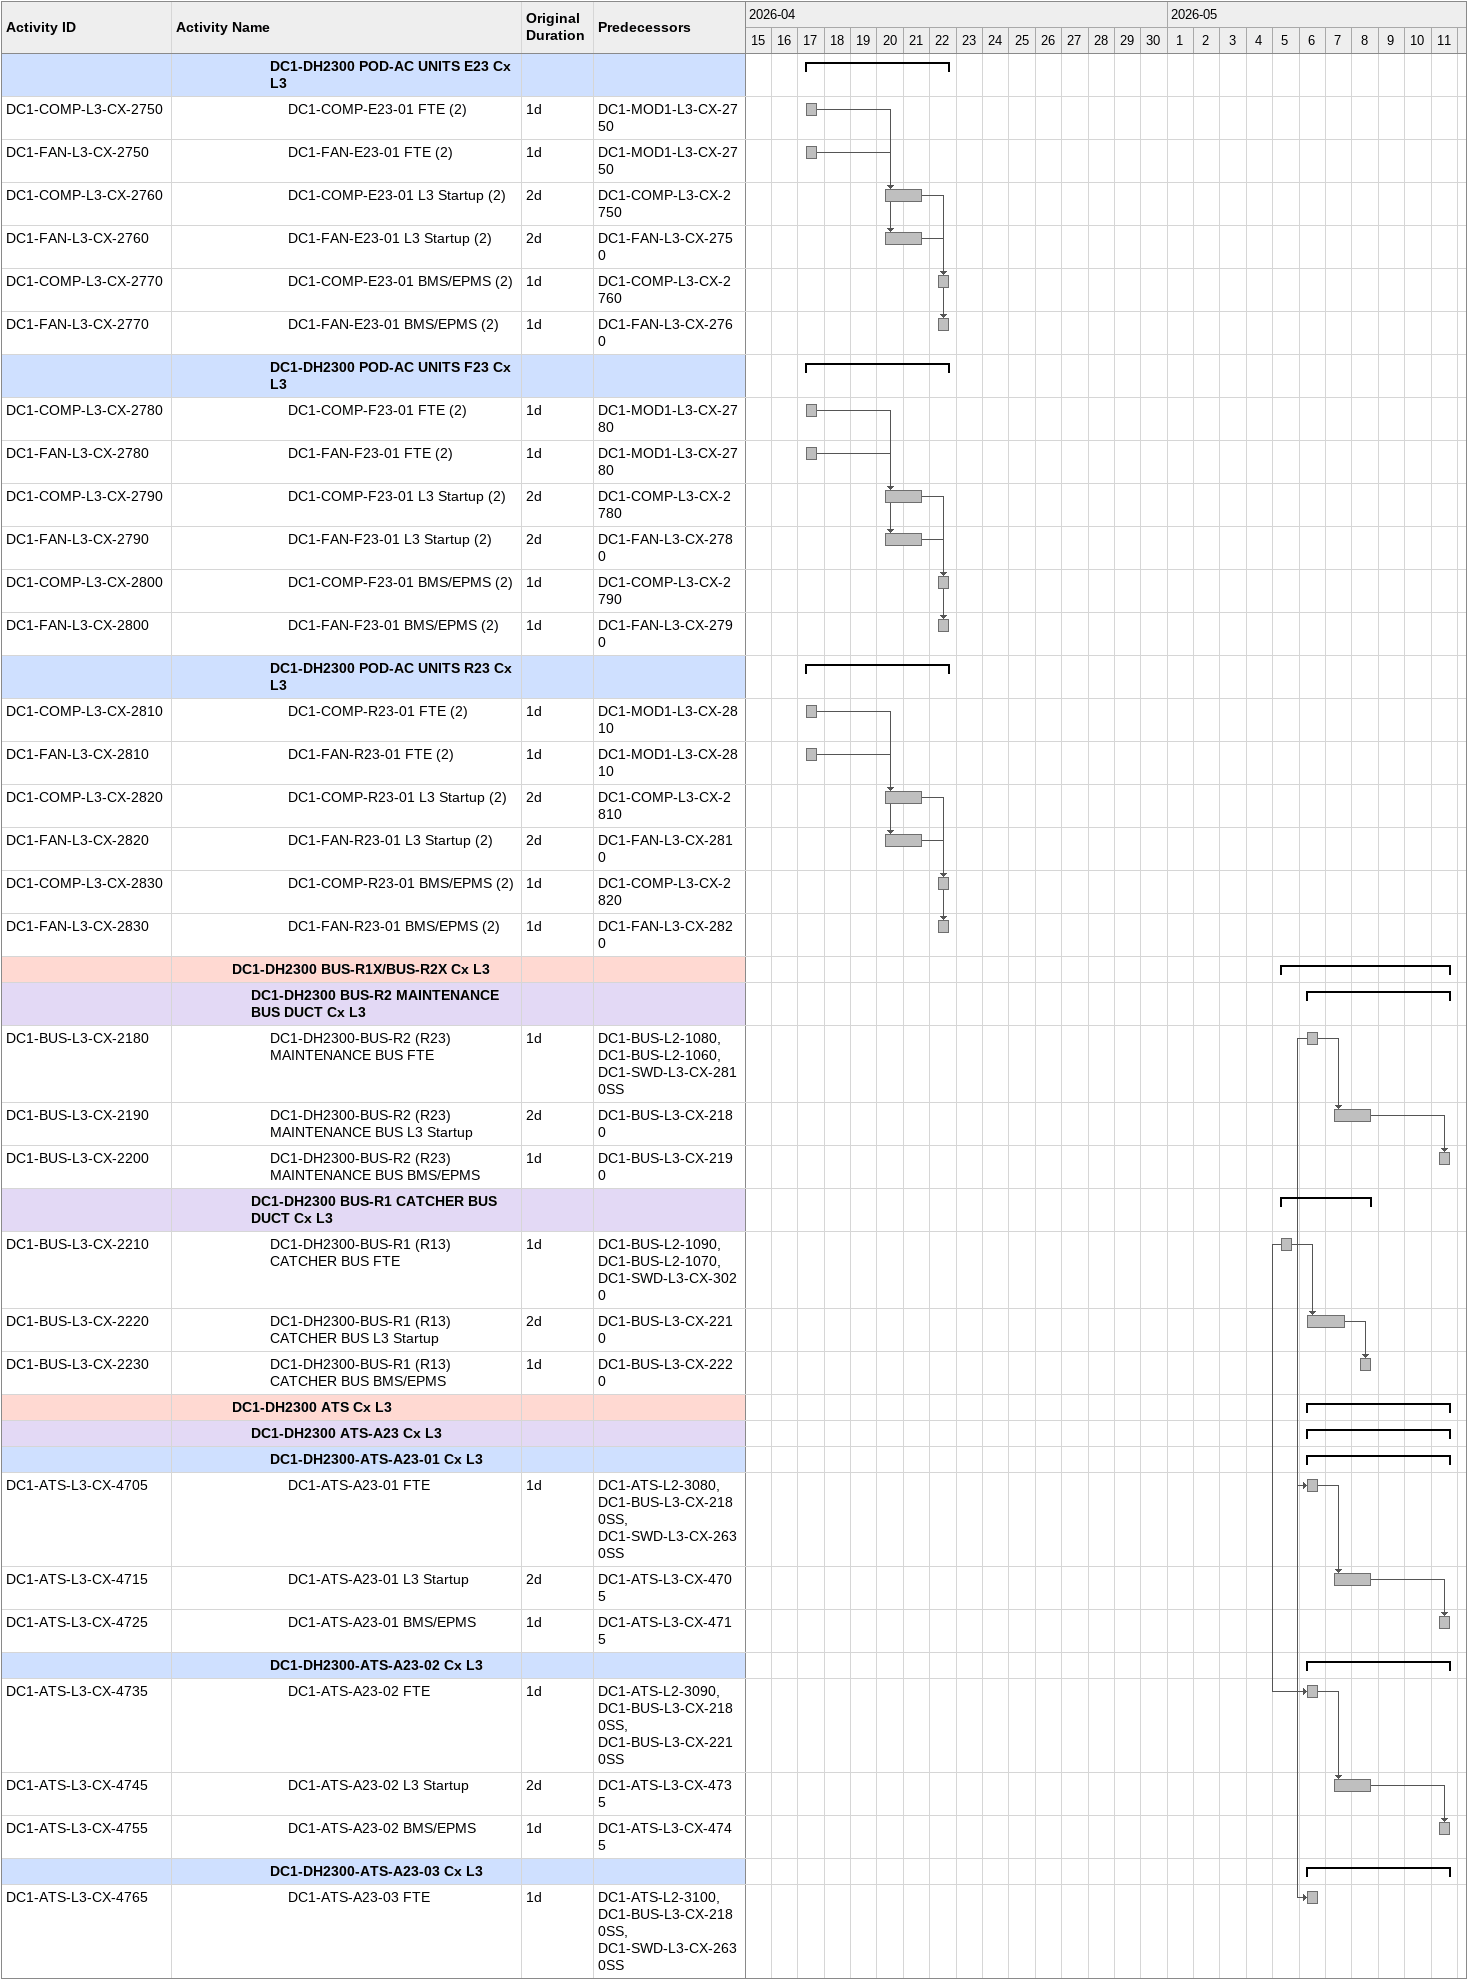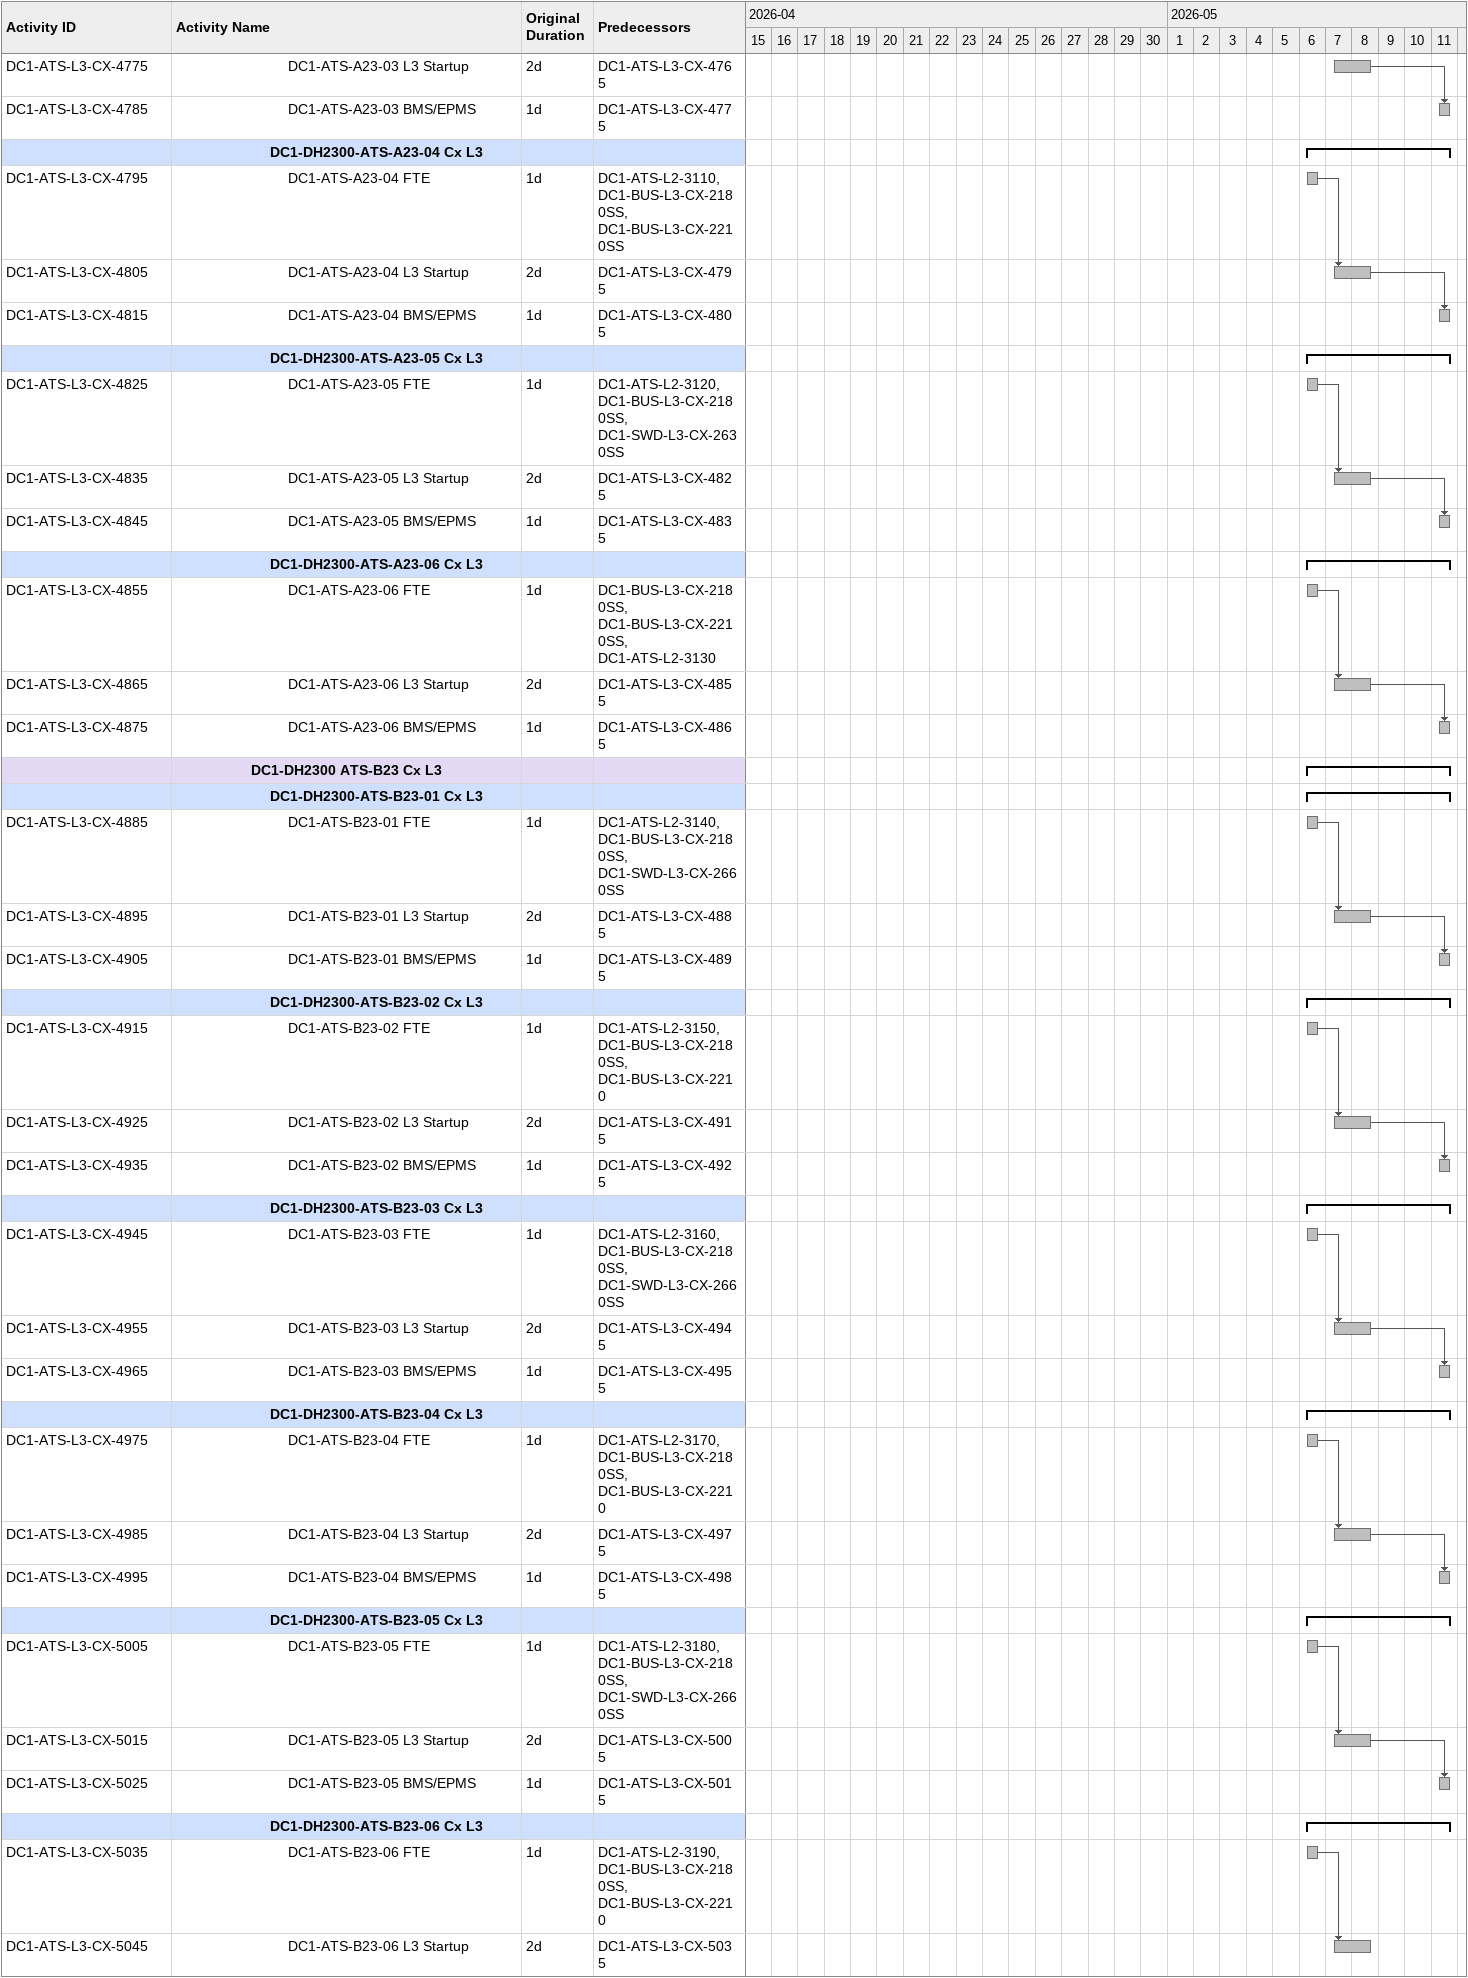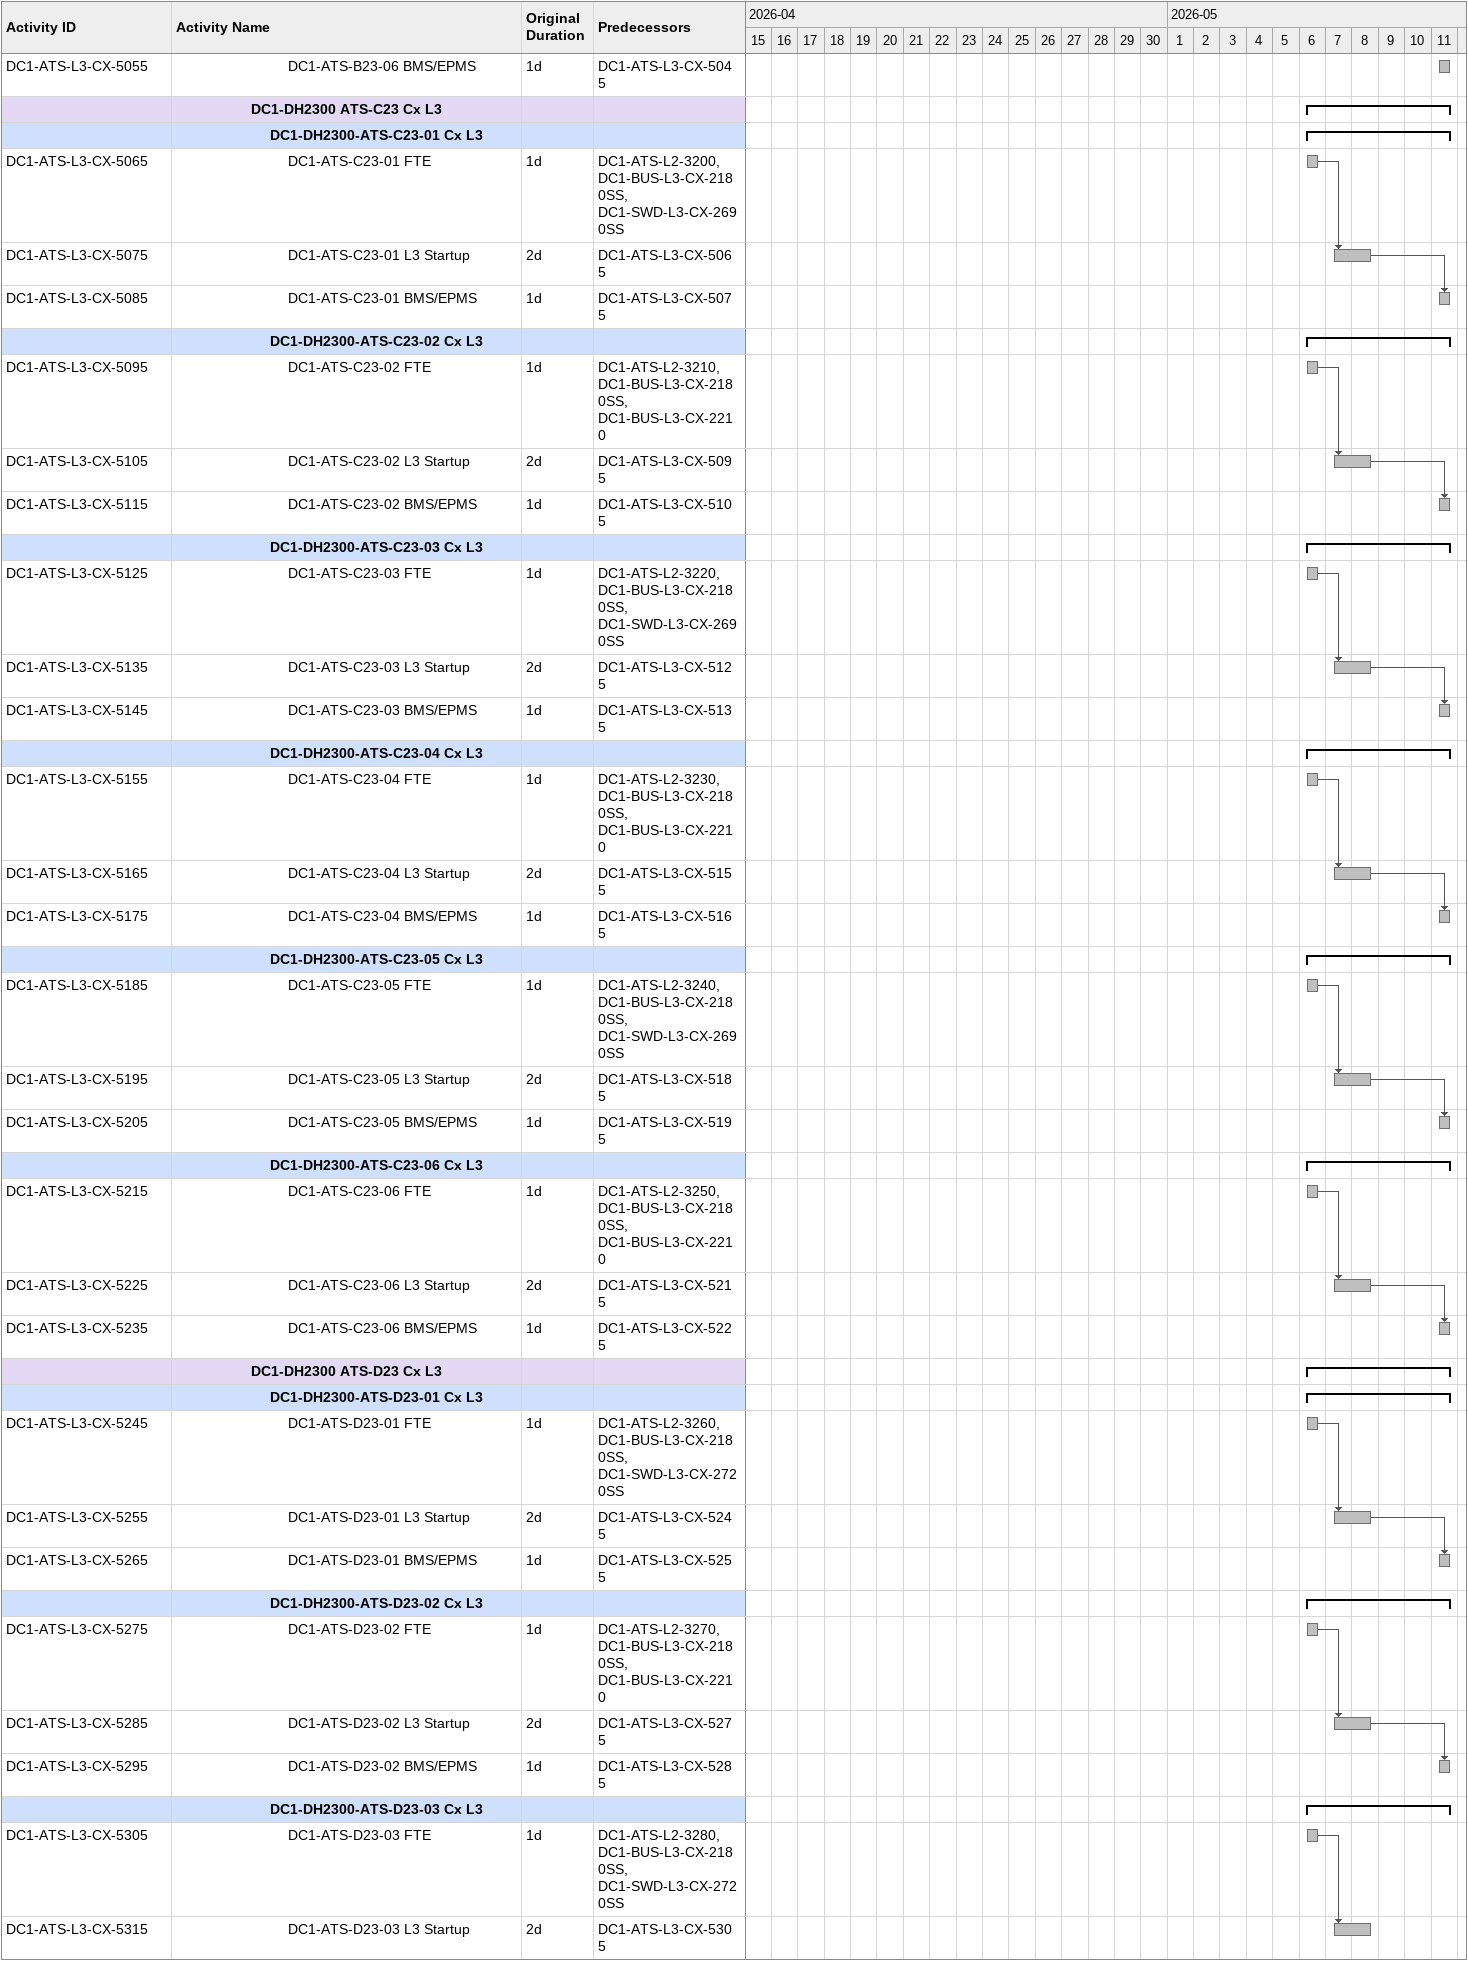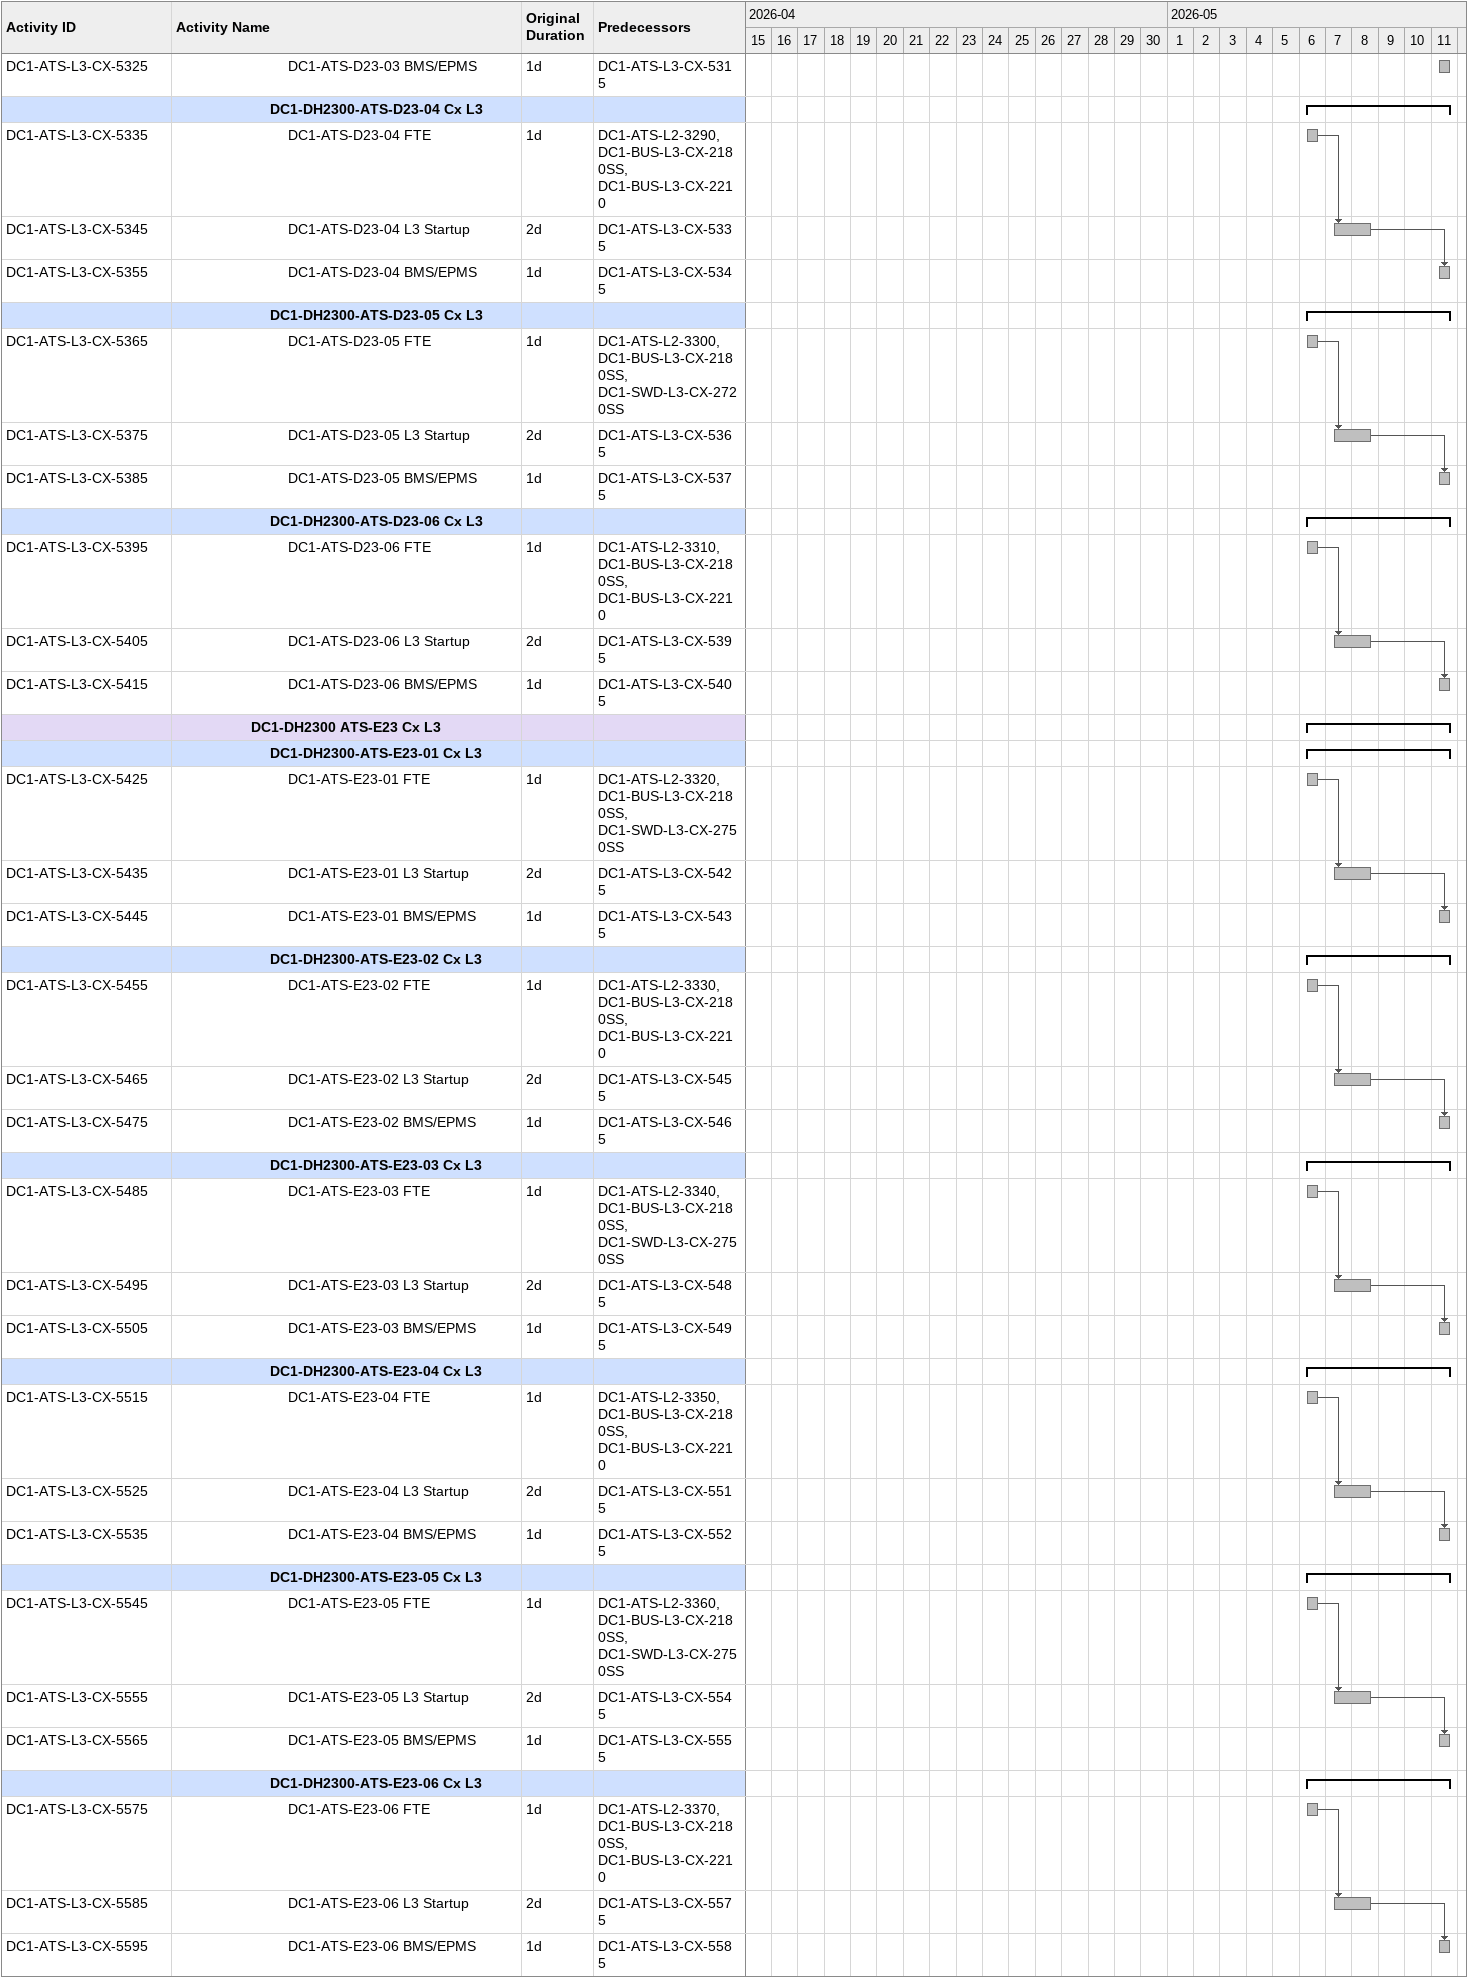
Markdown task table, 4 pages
| ID | Level | Task | Original duration | Start | Finish | Predecessors |
|---|---|---|---|---|---|---|
|  | 6 | **DC1-DH2300 POD-AC UNITS E23 Cx L3** |  | 2026-04-17 | 2026-04-22 |  |
| DC1-COMP-L3-CX-2750 | 7 | DC1-COMP-E23-01 FTE (2) | 1d | 2026-04-17 | 2026-04-17 | DC1-MOD1-L3-CX-2750 |
| DC1-FAN-L3-CX-2750 | 7 | DC1-FAN-E23-01 FTE (2) | 1d | 2026-04-17 | 2026-04-17 | DC1-MOD1-L3-CX-2750 |
| DC1-COMP-L3-CX-2760 | 7 | DC1-COMP-E23-01 L3 Startup (2) | 2d | 2026-04-20 | 2026-04-21 | DC1-COMP-L3-CX-2750 |
| DC1-FAN-L3-CX-2760 | 7 | DC1-FAN-E23-01 L3 Startup (2) | 2d | 2026-04-20 | 2026-04-21 | DC1-FAN-L3-CX-2750 |
| DC1-COMP-L3-CX-2770 | 7 | DC1-COMP-E23-01 BMS/EPMS (2) | 1d | 2026-04-22 | 2026-04-22 | DC1-COMP-L3-CX-2760 |
| DC1-FAN-L3-CX-2770 | 7 | DC1-FAN-E23-01 BMS/EPMS (2) | 1d | 2026-04-22 | 2026-04-22 | DC1-FAN-L3-CX-2760 |
|  | 6 | **DC1-DH2300 POD-AC UNITS F23 Cx L3** |  | 2026-04-17 | 2026-04-22 |  |
| DC1-COMP-L3-CX-2780 | 7 | DC1-COMP-F23-01 FTE (2) | 1d | 2026-04-17 | 2026-04-17 | DC1-MOD1-L3-CX-2780 |
| DC1-FAN-L3-CX-2780 | 7 | DC1-FAN-F23-01 FTE (2) | 1d | 2026-04-17 | 2026-04-17 | DC1-MOD1-L3-CX-2780 |
| DC1-COMP-L3-CX-2790 | 7 | DC1-COMP-F23-01 L3 Startup (2) | 2d | 2026-04-20 | 2026-04-21 | DC1-COMP-L3-CX-2780 |
| DC1-FAN-L3-CX-2790 | 7 | DC1-FAN-F23-01 L3 Startup (2) | 2d | 2026-04-20 | 2026-04-21 | DC1-FAN-L3-CX-2780 |
| DC1-COMP-L3-CX-2800 | 7 | DC1-COMP-F23-01 BMS/EPMS (2) | 1d | 2026-04-22 | 2026-04-22 | DC1-COMP-L3-CX-2790 |
| DC1-FAN-L3-CX-2800 | 7 | DC1-FAN-F23-01 BMS/EPMS (2) | 1d | 2026-04-22 | 2026-04-22 | DC1-FAN-L3-CX-2790 |
|  | 6 | **DC1-DH2300 POD-AC UNITS R23 Cx L3** |  | 2026-04-17 | 2026-04-22 |  |
| DC1-COMP-L3-CX-2810 | 7 | DC1-COMP-R23-01 FTE (2) | 1d | 2026-04-17 | 2026-04-17 | DC1-MOD1-L3-CX-2810 |
| DC1-FAN-L3-CX-2810 | 7 | DC1-FAN-R23-01 FTE (2) | 1d | 2026-04-17 | 2026-04-17 | DC1-MOD1-L3-CX-2810 |
| DC1-COMP-L3-CX-2820 | 7 | DC1-COMP-R23-01 L3 Startup (2) | 2d | 2026-04-20 | 2026-04-21 | DC1-COMP-L3-CX-2810 |
| DC1-FAN-L3-CX-2820 | 7 | DC1-FAN-R23-01 L3 Startup (2) | 2d | 2026-04-20 | 2026-04-21 | DC1-FAN-L3-CX-2810 |
| DC1-COMP-L3-CX-2830 | 7 | DC1-COMP-R23-01 BMS/EPMS (2) | 1d | 2026-04-22 | 2026-04-22 | DC1-COMP-L3-CX-2820 |
| DC1-FAN-L3-CX-2830 | 7 | DC1-FAN-R23-01 BMS/EPMS (2) | 1d | 2026-04-22 | 2026-04-22 | DC1-FAN-L3-CX-2820 |
|  | 4 | **DC1-DH2300 BUS-R1X/BUS-R2X Cx L3** |  | 2026-05-05 | 2026-05-11 |  |
|  | 5 | **DC1-DH2300 BUS-R2 MAINTENANCE BUS DUCT Cx L3** |  | 2026-05-06 | 2026-05-11 |  |
| DC1-BUS-L3-CX-2180 | 6 | DC1-DH2300-BUS-R2 (R23) MAINTENANCE BUS FTE | 1d | 2026-05-06 | 2026-05-06 | DC1-BUS-L2-1080, DC1-BUS-L2-1060, DC1-SWD-L3-CX-2810SS |
| DC1-BUS-L3-CX-2190 | 6 | DC1-DH2300-BUS-R2 (R23) MAINTENANCE BUS L3 Startup | 2d | 2026-05-07 | 2026-05-08 | DC1-BUS-L3-CX-2180 |
| DC1-BUS-L3-CX-2200 | 6 | DC1-DH2300-BUS-R2 (R23) MAINTENANCE BUS BMS/EPMS | 1d | 2026-05-11 | 2026-05-11 | DC1-BUS-L3-CX-2190 |
|  | 5 | **DC1-DH2300 BUS-R1 CATCHER BUS DUCT Cx L3** |  | 2026-05-05 | 2026-05-08 |  |
| DC1-BUS-L3-CX-2210 | 6 | DC1-DH2300-BUS-R1 (R13) CATCHER BUS FTE | 1d | 2026-05-05 | 2026-05-05 | DC1-BUS-L2-1090, DC1-BUS-L2-1070, DC1-SWD-L3-CX-3020 |
| DC1-BUS-L3-CX-2220 | 6 | DC1-DH2300-BUS-R1 (R13) CATCHER BUS L3 Startup | 2d | 2026-05-06 | 2026-05-07 | DC1-BUS-L3-CX-2210 |
| DC1-BUS-L3-CX-2230 | 6 | DC1-DH2300-BUS-R1 (R13) CATCHER BUS BMS/EPMS | 1d | 2026-05-08 | 2026-05-08 | DC1-BUS-L3-CX-2220 |
|  | 4 | **DC1-DH2300 ATS Cx L3** |  | 2026-05-06 | 2026-05-11 |  |
|  | 5 | **DC1-DH2300 ATS-A23 Cx L3** |  | 2026-05-06 | 2026-05-11 |  |
|  | 6 | **DC1-DH2300-ATS-A23-01 Cx L3** |  | 2026-05-06 | 2026-05-11 |  |
| DC1-ATS-L3-CX-4705 | 7 | DC1-ATS-A23-01 FTE | 1d | 2026-05-06 | 2026-05-06 | DC1-ATS-L2-3080, DC1-BUS-L3-CX-2180SS, DC1-SWD-L3-CX-2630SS |
| DC1-ATS-L3-CX-4715 | 7 | DC1-ATS-A23-01 L3 Startup | 2d | 2026-05-07 | 2026-05-08 | DC1-ATS-L3-CX-4705 |
| DC1-ATS-L3-CX-4725 | 7 | DC1-ATS-A23-01 BMS/EPMS | 1d | 2026-05-11 | 2026-05-11 | DC1-ATS-L3-CX-4715 |
|  | 6 | **DC1-DH2300-ATS-A23-02 Cx L3** |  | 2026-05-06 | 2026-05-11 |  |
| DC1-ATS-L3-CX-4735 | 7 | DC1-ATS-A23-02 FTE | 1d | 2026-05-06 | 2026-05-06 | DC1-ATS-L2-3090, DC1-BUS-L3-CX-2180SS, DC1-BUS-L3-CX-2210SS |
| DC1-ATS-L3-CX-4745 | 7 | DC1-ATS-A23-02 L3 Startup | 2d | 2026-05-07 | 2026-05-08 | DC1-ATS-L3-CX-4735 |
| DC1-ATS-L3-CX-4755 | 7 | DC1-ATS-A23-02 BMS/EPMS | 1d | 2026-05-11 | 2026-05-11 | DC1-ATS-L3-CX-4745 |
|  | 6 | **DC1-DH2300-ATS-A23-03 Cx L3** |  | 2026-05-06 | 2026-05-11 |  |
| DC1-ATS-L3-CX-4765 | 7 | DC1-ATS-A23-03 FTE | 1d | 2026-05-06 | 2026-05-06 | DC1-ATS-L2-3100, DC1-BUS-L3-CX-2180SS, DC1-SWD-L3-CX-2630SS |
| DC1-ATS-L3-CX-4775 | 7 | DC1-ATS-A23-03 L3 Startup | 2d | 2026-05-07 | 2026-05-08 | DC1-ATS-L3-CX-4765 |
| DC1-ATS-L3-CX-4785 | 7 | DC1-ATS-A23-03 BMS/EPMS | 1d | 2026-05-11 | 2026-05-11 | DC1-ATS-L3-CX-4775 |
|  | 6 | **DC1-DH2300-ATS-A23-04 Cx L3** |  | 2026-05-06 | 2026-05-11 |  |
| DC1-ATS-L3-CX-4795 | 7 | DC1-ATS-A23-04 FTE | 1d | 2026-05-06 | 2026-05-06 | DC1-ATS-L2-3110, DC1-BUS-L3-CX-2180SS, DC1-BUS-L3-CX-2210SS |
| DC1-ATS-L3-CX-4805 | 7 | DC1-ATS-A23-04 L3 Startup | 2d | 2026-05-07 | 2026-05-08 | DC1-ATS-L3-CX-4795 |
| DC1-ATS-L3-CX-4815 | 7 | DC1-ATS-A23-04 BMS/EPMS | 1d | 2026-05-11 | 2026-05-11 | DC1-ATS-L3-CX-4805 |
|  | 6 | **DC1-DH2300-ATS-A23-05 Cx L3** |  | 2026-05-06 | 2026-05-11 |  |
| DC1-ATS-L3-CX-4825 | 7 | DC1-ATS-A23-05 FTE | 1d | 2026-05-06 | 2026-05-06 | DC1-ATS-L2-3120, DC1-BUS-L3-CX-2180SS, DC1-SWD-L3-CX-2630SS |
| DC1-ATS-L3-CX-4835 | 7 | DC1-ATS-A23-05 L3 Startup | 2d | 2026-05-07 | 2026-05-08 | DC1-ATS-L3-CX-4825 |
| DC1-ATS-L3-CX-4845 | 7 | DC1-ATS-A23-05 BMS/EPMS | 1d | 2026-05-11 | 2026-05-11 | DC1-ATS-L3-CX-4835 |
|  | 6 | **DC1-DH2300-ATS-A23-06 Cx L3** |  | 2026-05-06 | 2026-05-11 |  |
| DC1-ATS-L3-CX-4855 | 7 | DC1-ATS-A23-06 FTE | 1d | 2026-05-06 | 2026-05-06 | DC1-BUS-L3-CX-2180SS, DC1-BUS-L3-CX-2210SS, DC1-ATS-L2-3130 |
| DC1-ATS-L3-CX-4865 | 7 | DC1-ATS-A23-06 L3 Startup | 2d | 2026-05-07 | 2026-05-08 | DC1-ATS-L3-CX-4855 |
| DC1-ATS-L3-CX-4875 | 7 | DC1-ATS-A23-06 BMS/EPMS | 1d | 2026-05-11 | 2026-05-11 | DC1-ATS-L3-CX-4865 |
|  | 5 | **DC1-DH2300 ATS-B23 Cx L3** |  | 2026-05-06 | 2026-05-11 |  |
|  | 6 | **DC1-DH2300-ATS-B23-01 Cx L3** |  | 2026-05-06 | 2026-05-11 |  |
| DC1-ATS-L3-CX-4885 | 7 | DC1-ATS-B23-01 FTE | 1d | 2026-05-06 | 2026-05-06 | DC1-ATS-L2-3140, DC1-BUS-L3-CX-2180SS, DC1-SWD-L3-CX-2660SS |
| DC1-ATS-L3-CX-4895 | 7 | DC1-ATS-B23-01 L3 Startup | 2d | 2026-05-07 | 2026-05-08 | DC1-ATS-L3-CX-4885 |
| DC1-ATS-L3-CX-4905 | 7 | DC1-ATS-B23-01 BMS/EPMS | 1d | 2026-05-11 | 2026-05-11 | DC1-ATS-L3-CX-4895 |
|  | 6 | **DC1-DH2300-ATS-B23-02 Cx L3** |  | 2026-05-06 | 2026-05-11 |  |
| DC1-ATS-L3-CX-4915 | 7 | DC1-ATS-B23-02 FTE | 1d | 2026-05-06 | 2026-05-06 | DC1-ATS-L2-3150, DC1-BUS-L3-CX-2180SS, DC1-BUS-L3-CX-2210 |
| DC1-ATS-L3-CX-4925 | 7 | DC1-ATS-B23-02 L3 Startup | 2d | 2026-05-07 | 2026-05-08 | DC1-ATS-L3-CX-4915 |
| DC1-ATS-L3-CX-4935 | 7 | DC1-ATS-B23-02 BMS/EPMS | 1d | 2026-05-11 | 2026-05-11 | DC1-ATS-L3-CX-4925 |
|  | 6 | **DC1-DH2300-ATS-B23-03 Cx L3** |  | 2026-05-06 | 2026-05-11 |  |
| DC1-ATS-L3-CX-4945 | 7 | DC1-ATS-B23-03 FTE | 1d | 2026-05-06 | 2026-05-06 | DC1-ATS-L2-3160, DC1-BUS-L3-CX-2180SS, DC1-SWD-L3-CX-2660SS |
| DC1-ATS-L3-CX-4955 | 7 | DC1-ATS-B23-03 L3 Startup | 2d | 2026-05-07 | 2026-05-08 | DC1-ATS-L3-CX-4945 |
| DC1-ATS-L3-CX-4965 | 7 | DC1-ATS-B23-03 BMS/EPMS | 1d | 2026-05-11 | 2026-05-11 | DC1-ATS-L3-CX-4955 |
|  | 6 | **DC1-DH2300-ATS-B23-04 Cx L3** |  | 2026-05-06 | 2026-05-11 |  |
| DC1-ATS-L3-CX-4975 | 7 | DC1-ATS-B23-04 FTE | 1d | 2026-05-06 | 2026-05-06 | DC1-ATS-L2-3170, DC1-BUS-L3-CX-2180SS, DC1-BUS-L3-CX-2210 |
| DC1-ATS-L3-CX-4985 | 7 | DC1-ATS-B23-04 L3 Startup | 2d | 2026-05-07 | 2026-05-08 | DC1-ATS-L3-CX-4975 |
| DC1-ATS-L3-CX-4995 | 7 | DC1-ATS-B23-04 BMS/EPMS | 1d | 2026-05-11 | 2026-05-11 | DC1-ATS-L3-CX-4985 |
|  | 6 | **DC1-DH2300-ATS-B23-05 Cx L3** |  | 2026-05-06 | 2026-05-11 |  |
| DC1-ATS-L3-CX-5005 | 7 | DC1-ATS-B23-05 FTE | 1d | 2026-05-06 | 2026-05-06 | DC1-ATS-L2-3180, DC1-BUS-L3-CX-2180SS, DC1-SWD-L3-CX-2660SS |
| DC1-ATS-L3-CX-5015 | 7 | DC1-ATS-B23-05 L3 Startup | 2d | 2026-05-07 | 2026-05-08 | DC1-ATS-L3-CX-5005 |
| DC1-ATS-L3-CX-5025 | 7 | DC1-ATS-B23-05 BMS/EPMS | 1d | 2026-05-11 | 2026-05-11 | DC1-ATS-L3-CX-5015 |
|  | 6 | **DC1-DH2300-ATS-B23-06 Cx L3** |  | 2026-05-06 | 2026-05-11 |  |
| DC1-ATS-L3-CX-5035 | 7 | DC1-ATS-B23-06 FTE | 1d | 2026-05-06 | 2026-05-06 | DC1-ATS-L2-3190, DC1-BUS-L3-CX-2180SS, DC1-BUS-L3-CX-2210 |
| DC1-ATS-L3-CX-5045 | 7 | DC1-ATS-B23-06 L3 Startup | 2d | 2026-05-07 | 2026-05-08 | DC1-ATS-L3-CX-5035 |
| DC1-ATS-L3-CX-5055 | 7 | DC1-ATS-B23-06 BMS/EPMS | 1d | 2026-05-11 | 2026-05-11 | DC1-ATS-L3-CX-5045 |
|  | 5 | **DC1-DH2300 ATS-C23 Cx L3** |  | 2026-05-06 | 2026-05-11 |  |
|  | 6 | **DC1-DH2300-ATS-C23-01 Cx L3** |  | 2026-05-06 | 2026-05-11 |  |
| DC1-ATS-L3-CX-5065 | 7 | DC1-ATS-C23-01 FTE | 1d | 2026-05-06 | 2026-05-06 | DC1-ATS-L2-3200, DC1-BUS-L3-CX-2180SS, DC1-SWD-L3-CX-2690SS |
| DC1-ATS-L3-CX-5075 | 7 | DC1-ATS-C23-01 L3 Startup | 2d | 2026-05-07 | 2026-05-08 | DC1-ATS-L3-CX-5065 |
| DC1-ATS-L3-CX-5085 | 7 | DC1-ATS-C23-01 BMS/EPMS | 1d | 2026-05-11 | 2026-05-11 | DC1-ATS-L3-CX-5075 |
|  | 6 | **DC1-DH2300-ATS-C23-02 Cx L3** |  | 2026-05-06 | 2026-05-11 |  |
| DC1-ATS-L3-CX-5095 | 7 | DC1-ATS-C23-02 FTE | 1d | 2026-05-06 | 2026-05-06 | DC1-ATS-L2-3210, DC1-BUS-L3-CX-2180SS, DC1-BUS-L3-CX-2210 |
| DC1-ATS-L3-CX-5105 | 7 | DC1-ATS-C23-02 L3 Startup | 2d | 2026-05-07 | 2026-05-08 | DC1-ATS-L3-CX-5095 |
| DC1-ATS-L3-CX-5115 | 7 | DC1-ATS-C23-02 BMS/EPMS | 1d | 2026-05-11 | 2026-05-11 | DC1-ATS-L3-CX-5105 |
|  | 6 | **DC1-DH2300-ATS-C23-03 Cx L3** |  | 2026-05-06 | 2026-05-11 |  |
| DC1-ATS-L3-CX-5125 | 7 | DC1-ATS-C23-03 FTE | 1d | 2026-05-06 | 2026-05-06 | DC1-ATS-L2-3220, DC1-BUS-L3-CX-2180SS, DC1-SWD-L3-CX-2690SS |
| DC1-ATS-L3-CX-5135 | 7 | DC1-ATS-C23-03 L3 Startup | 2d | 2026-05-07 | 2026-05-08 | DC1-ATS-L3-CX-5125 |
| DC1-ATS-L3-CX-5145 | 7 | DC1-ATS-C23-03 BMS/EPMS | 1d | 2026-05-11 | 2026-05-11 | DC1-ATS-L3-CX-5135 |
|  | 6 | **DC1-DH2300-ATS-C23-04 Cx L3** |  | 2026-05-06 | 2026-05-11 |  |
| DC1-ATS-L3-CX-5155 | 7 | DC1-ATS-C23-04 FTE | 1d | 2026-05-06 | 2026-05-06 | DC1-ATS-L2-3230, DC1-BUS-L3-CX-2180SS, DC1-BUS-L3-CX-2210 |
| DC1-ATS-L3-CX-5165 | 7 | DC1-ATS-C23-04 L3 Startup | 2d | 2026-05-07 | 2026-05-08 | DC1-ATS-L3-CX-5155 |
| DC1-ATS-L3-CX-5175 | 7 | DC1-ATS-C23-04 BMS/EPMS | 1d | 2026-05-11 | 2026-05-11 | DC1-ATS-L3-CX-5165 |
|  | 6 | **DC1-DH2300-ATS-C23-05 Cx L3** |  | 2026-05-06 | 2026-05-11 |  |
| DC1-ATS-L3-CX-5185 | 7 | DC1-ATS-C23-05 FTE | 1d | 2026-05-06 | 2026-05-06 | DC1-ATS-L2-3240, DC1-BUS-L3-CX-2180SS, DC1-SWD-L3-CX-2690SS |
| DC1-ATS-L3-CX-5195 | 7 | DC1-ATS-C23-05 L3 Startup | 2d | 2026-05-07 | 2026-05-08 | DC1-ATS-L3-CX-5185 |
| DC1-ATS-L3-CX-5205 | 7 | DC1-ATS-C23-05 BMS/EPMS | 1d | 2026-05-11 | 2026-05-11 | DC1-ATS-L3-CX-5195 |
|  | 6 | **DC1-DH2300-ATS-C23-06 Cx L3** |  | 2026-05-06 | 2026-05-11 |  |
| DC1-ATS-L3-CX-5215 | 7 | DC1-ATS-C23-06 FTE | 1d | 2026-05-06 | 2026-05-06 | DC1-ATS-L2-3250, DC1-BUS-L3-CX-2180SS, DC1-BUS-L3-CX-2210 |
| DC1-ATS-L3-CX-5225 | 7 | DC1-ATS-C23-06 L3 Startup | 2d | 2026-05-07 | 2026-05-08 | DC1-ATS-L3-CX-5215 |
| DC1-ATS-L3-CX-5235 | 7 | DC1-ATS-C23-06 BMS/EPMS | 1d | 2026-05-11 | 2026-05-11 | DC1-ATS-L3-CX-5225 |
|  | 5 | **DC1-DH2300 ATS-D23 Cx L3** |  | 2026-05-06 | 2026-05-11 |  |
|  | 6 | **DC1-DH2300-ATS-D23-01 Cx L3** |  | 2026-05-06 | 2026-05-11 |  |
| DC1-ATS-L3-CX-5245 | 7 | DC1-ATS-D23-01 FTE | 1d | 2026-05-06 | 2026-05-06 | DC1-ATS-L2-3260, DC1-BUS-L3-CX-2180SS, DC1-SWD-L3-CX-2720SS |
| DC1-ATS-L3-CX-5255 | 7 | DC1-ATS-D23-01 L3 Startup | 2d | 2026-05-07 | 2026-05-08 | DC1-ATS-L3-CX-5245 |
| DC1-ATS-L3-CX-5265 | 7 | DC1-ATS-D23-01 BMS/EPMS | 1d | 2026-05-11 | 2026-05-11 | DC1-ATS-L3-CX-5255 |
|  | 6 | **DC1-DH2300-ATS-D23-02 Cx L3** |  | 2026-05-06 | 2026-05-11 |  |
| DC1-ATS-L3-CX-5275 | 7 | DC1-ATS-D23-02 FTE | 1d | 2026-05-06 | 2026-05-06 | DC1-ATS-L2-3270, DC1-BUS-L3-CX-2180SS, DC1-BUS-L3-CX-2210 |
| DC1-ATS-L3-CX-5285 | 7 | DC1-ATS-D23-02 L3 Startup | 2d | 2026-05-07 | 2026-05-08 | DC1-ATS-L3-CX-5275 |
| DC1-ATS-L3-CX-5295 | 7 | DC1-ATS-D23-02 BMS/EPMS | 1d | 2026-05-11 | 2026-05-11 | DC1-ATS-L3-CX-5285 |
|  | 6 | **DC1-DH2300-ATS-D23-03 Cx L3** |  | 2026-05-06 | 2026-05-11 |  |
| DC1-ATS-L3-CX-5305 | 7 | DC1-ATS-D23-03 FTE | 1d | 2026-05-06 | 2026-05-06 | DC1-ATS-L2-3280, DC1-BUS-L3-CX-2180SS, DC1-SWD-L3-CX-2720SS |
| DC1-ATS-L3-CX-5315 | 7 | DC1-ATS-D23-03 L3 Startup | 2d | 2026-05-07 | 2026-05-08 | DC1-ATS-L3-CX-5305 |
| DC1-ATS-L3-CX-5325 | 7 | DC1-ATS-D23-03 BMS/EPMS | 1d | 2026-05-11 | 2026-05-11 | DC1-ATS-L3-CX-5315 |
|  | 6 | **DC1-DH2300-ATS-D23-04 Cx L3** |  | 2026-05-06 | 2026-05-11 |  |
| DC1-ATS-L3-CX-5335 | 7 | DC1-ATS-D23-04 FTE | 1d | 2026-05-06 | 2026-05-06 | DC1-ATS-L2-3290, DC1-BUS-L3-CX-2180SS, DC1-BUS-L3-CX-2210 |
| DC1-ATS-L3-CX-5345 | 7 | DC1-ATS-D23-04 L3 Startup | 2d | 2026-05-07 | 2026-05-08 | DC1-ATS-L3-CX-5335 |
| DC1-ATS-L3-CX-5355 | 7 | DC1-ATS-D23-04 BMS/EPMS | 1d | 2026-05-11 | 2026-05-11 | DC1-ATS-L3-CX-5345 |
|  | 6 | **DC1-DH2300-ATS-D23-05 Cx L3** |  | 2026-05-06 | 2026-05-11 |  |
| DC1-ATS-L3-CX-5365 | 7 | DC1-ATS-D23-05 FTE | 1d | 2026-05-06 | 2026-05-06 | DC1-ATS-L2-3300, DC1-BUS-L3-CX-2180SS, DC1-SWD-L3-CX-2720SS |
| DC1-ATS-L3-CX-5375 | 7 | DC1-ATS-D23-05 L3 Startup | 2d | 2026-05-07 | 2026-05-08 | DC1-ATS-L3-CX-5365 |
| DC1-ATS-L3-CX-5385 | 7 | DC1-ATS-D23-05 BMS/EPMS | 1d | 2026-05-11 | 2026-05-11 | DC1-ATS-L3-CX-5375 |
|  | 6 | **DC1-DH2300-ATS-D23-06 Cx L3** |  | 2026-05-06 | 2026-05-11 |  |
| DC1-ATS-L3-CX-5395 | 7 | DC1-ATS-D23-06 FTE | 1d | 2026-05-06 | 2026-05-06 | DC1-ATS-L2-3310, DC1-BUS-L3-CX-2180SS, DC1-BUS-L3-CX-2210 |
| DC1-ATS-L3-CX-5405 | 7 | DC1-ATS-D23-06 L3 Startup | 2d | 2026-05-07 | 2026-05-08 | DC1-ATS-L3-CX-5395 |
| DC1-ATS-L3-CX-5415 | 7 | DC1-ATS-D23-06 BMS/EPMS | 1d | 2026-05-11 | 2026-05-11 | DC1-ATS-L3-CX-5405 |
|  | 5 | **DC1-DH2300 ATS-E23 Cx L3** |  | 2026-05-06 | 2026-05-11 |  |
|  | 6 | **DC1-DH2300-ATS-E23-01 Cx L3** |  | 2026-05-06 | 2026-05-11 |  |
| DC1-ATS-L3-CX-5425 | 7 | DC1-ATS-E23-01 FTE | 1d | 2026-05-06 | 2026-05-06 | DC1-ATS-L2-3320, DC1-BUS-L3-CX-2180SS, DC1-SWD-L3-CX-2750SS |
| DC1-ATS-L3-CX-5435 | 7 | DC1-ATS-E23-01 L3 Startup | 2d | 2026-05-07 | 2026-05-08 | DC1-ATS-L3-CX-5425 |
| DC1-ATS-L3-CX-5445 | 7 | DC1-ATS-E23-01 BMS/EPMS | 1d | 2026-05-11 | 2026-05-11 | DC1-ATS-L3-CX-5435 |
|  | 6 | **DC1-DH2300-ATS-E23-02 Cx L3** |  | 2026-05-06 | 2026-05-11 |  |
| DC1-ATS-L3-CX-5455 | 7 | DC1-ATS-E23-02 FTE | 1d | 2026-05-06 | 2026-05-06 | DC1-ATS-L2-3330, DC1-BUS-L3-CX-2180SS, DC1-BUS-L3-CX-2210 |
| DC1-ATS-L3-CX-5465 | 7 | DC1-ATS-E23-02 L3 Startup | 2d | 2026-05-07 | 2026-05-08 | DC1-ATS-L3-CX-5455 |
| DC1-ATS-L3-CX-5475 | 7 | DC1-ATS-E23-02 BMS/EPMS | 1d | 2026-05-11 | 2026-05-11 | DC1-ATS-L3-CX-5465 |
|  | 6 | **DC1-DH2300-ATS-E23-03 Cx L3** |  | 2026-05-06 | 2026-05-11 |  |
| DC1-ATS-L3-CX-5485 | 7 | DC1-ATS-E23-03 FTE | 1d | 2026-05-06 | 2026-05-06 | DC1-ATS-L2-3340, DC1-BUS-L3-CX-2180SS, DC1-SWD-L3-CX-2750SS |
| DC1-ATS-L3-CX-5495 | 7 | DC1-ATS-E23-03 L3 Startup | 2d | 2026-05-07 | 2026-05-08 | DC1-ATS-L3-CX-5485 |
| DC1-ATS-L3-CX-5505 | 7 | DC1-ATS-E23-03 BMS/EPMS | 1d | 2026-05-11 | 2026-05-11 | DC1-ATS-L3-CX-5495 |
|  | 6 | **DC1-DH2300-ATS-E23-04 Cx L3** |  | 2026-05-06 | 2026-05-11 |  |
| DC1-ATS-L3-CX-5515 | 7 | DC1-ATS-E23-04 FTE | 1d | 2026-05-06 | 2026-05-06 | DC1-ATS-L2-3350, DC1-BUS-L3-CX-2180SS, DC1-BUS-L3-CX-2210 |
| DC1-ATS-L3-CX-5525 | 7 | DC1-ATS-E23-04 L3 Startup | 2d | 2026-05-07 | 2026-05-08 | DC1-ATS-L3-CX-5515 |
| DC1-ATS-L3-CX-5535 | 7 | DC1-ATS-E23-04 BMS/EPMS | 1d | 2026-05-11 | 2026-05-11 | DC1-ATS-L3-CX-5525 |
|  | 6 | **DC1-DH2300-ATS-E23-05 Cx L3** |  | 2026-05-06 | 2026-05-11 |  |
| DC1-ATS-L3-CX-5545 | 7 | DC1-ATS-E23-05 FTE | 1d | 2026-05-06 | 2026-05-06 | DC1-ATS-L2-3360, DC1-BUS-L3-CX-2180SS, DC1-SWD-L3-CX-2750SS |
| DC1-ATS-L3-CX-5555 | 7 | DC1-ATS-E23-05 L3 Startup | 2d | 2026-05-07 | 2026-05-08 | DC1-ATS-L3-CX-5545 |
| DC1-ATS-L3-CX-5565 | 7 | DC1-ATS-E23-05 BMS/EPMS | 1d | 2026-05-11 | 2026-05-11 | DC1-ATS-L3-CX-5555 |
|  | 6 | **DC1-DH2300-ATS-E23-06 Cx L3** |  | 2026-05-06 | 2026-05-11 |  |
| DC1-ATS-L3-CX-5575 | 7 | DC1-ATS-E23-06 FTE | 1d | 2026-05-06 | 2026-05-06 | DC1-ATS-L2-3370, DC1-BUS-L3-CX-2180SS, DC1-BUS-L3-CX-2210 |
| DC1-ATS-L3-CX-5585 | 7 | DC1-ATS-E23-06 L3 Startup | 2d | 2026-05-07 | 2026-05-08 | DC1-ATS-L3-CX-5575 |
| DC1-ATS-L3-CX-5595 | 7 | DC1-ATS-E23-06 BMS/EPMS | 1d | 2026-05-11 | 2026-05-11 | DC1-ATS-L3-CX-5585 |
